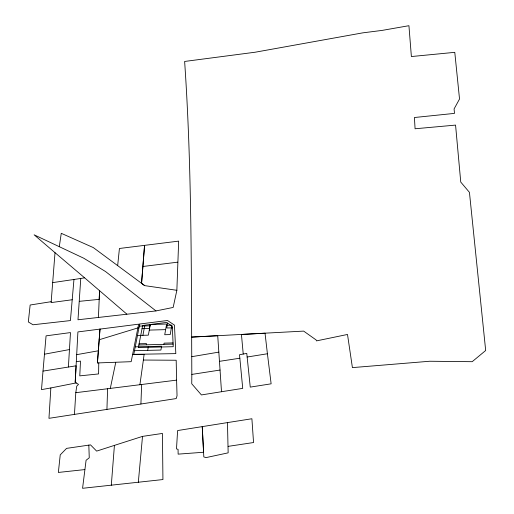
<?xml version="1.0" encoding="UTF-8"?>
<svg xmlns="http://www.w3.org/2000/svg" width="514" height="514" viewBox="0 0 514 514"><rect width="100%" height="100%" fill="white"/><g stroke="black" fill="none" stroke-linecap="round" stroke-linejoin="round"><path stroke-width="0.77" d="M191.825 374.41C191.279 270.068 191.806 165.611 184.629 61.455L255.182 52.216L362.768 32.857L382.082 30.41L408.932 25.7L411.38 56.546L454.781 52.338L459.529 99.009L454.08 108.949L454.492 113.382L414.406 117.52L415.081 128.77L455.565 125.095L460.756 182.072L469.436 192.352L485.679 350.497L472.186 361.695L429.717 361.246L352.411 367.613L347.503 334.46L316.457 340.891L316.142 339.96L303.658 331.106L191.773 337.088L217.73 335.726L221.502 391.726L201.417 394.938L191.741 383.778L191.825 374.41L220.05 370.048M98.759 362.903L98.598 373.929L79.779 375.869L80.492 361.091L76.31 361.676L75.192 382.358L78.513 384.382L76.74 386.187L75.796 392.683L74.446 414.4L48.959 418.332L50.854 387.941L76.355 382.891M74.446 414.4L106.931 409.407L107.599 388.745L176.598 380.135L176.186 360.243L143.374 360.038L139.898 384.755M126.817 314.112L84.611 277.823L80.756 278.459L77.987 319.772L155.98 310.925L173.154 307.443L176.861 290.301L178.666 241.124L119.428 248.48L117.655 265.68M106.931 409.407L140.907 404.017L141.652 384.588M98.437 317.292L99.562 290.853L99.208 299.36L79.407 301.326M76.31 361.676L77.91 331.922L138.632 324.173L137.893 327.913M75.192 382.358L76.104 365.807L43.003 371.108L41.505 389.631L50.854 387.941M68.401 367.009L70.476 332.584L46.067 335.848L43.003 371.108M155.98 310.925L105.537 271.54L83.782 258.24L34.136 234.821L55.011 252.676L51.117 302.592L72.217 299.752M97.422 362.942L99.999 329.05L97.422 362.942L131.179 361.676L137.713 328.832L138.947 327.591L99.17 339.748M141.556 283.323L144.556 245.377L141.556 283.323L144.672 285.623L176.861 290.301M111.3 485.267L114.423 445.381L142.513 436.386L162.437 433.437L162.932 479.556L82.568 488.3L86.082 460.274L89.256 457.807L88.826 445.124M142.513 436.386L138.317 482.318M80.756 278.459L73.958 279.475L70.412 320.575L33.012 324.777L28.321 321.937L30.146 305.014L51.182 301.686M143.374 360.038L144.093 354.384L132.67 354.371M59.283 246.726L61.269 233.311L93.33 247.6L144.672 285.623M163.863 344.361L164.075 343.146L173.057 342.915M167.603 323.126L166.748 327.99L172.363 327.836M147.672 350.375L148.392 346.526M146.265 344.804L146.496 343.59L139.101 343.776M150.094 324.527L149.349 328.478L142.031 328.684M142.905 335.314L144.704 325.953M110.304 388.385L115.746 362.409M114.423 445.381L96.638 451.112L90.515 444.88L66.589 448.369L60.234 454.877L58.358 472.443L84.804 469.59M44.461 354.204L69.435 349.571M76.663 354.673L98.341 350.786M191.851 356.671L218.835 352.122M267.415 353.76L271.129 383.817L250.254 387.113L247.144 357.024L267.415 353.76L265.031 333.213L241.439 334.453L243.231 354.056M227.471 422.598L177.606 430.552L176.495 448.934L178.069 449.332L178.133 454.138L203.57 452.249L202.246 426.671L203.814 456.933L206.069 457.595L228.152 452.847L227.471 422.598L251.899 418.749L253.55 442.535L228.139 446.364M221.502 391.726L242.724 388.372L239.511 354.737L246.771 353.407L247.144 357.024M140.907 404.017L176.193 398.568L177.041 395.767L176.598 380.135M219.394 361.348L239.845 358.219M52.691 282.616L73.958 279.475M142.866 266.49L177.754 262.159M75.796 392.683L107.599 388.745M139.313 326.107L150.114 325.799M166.395 325.336L171.843 325.182L170.218 334.582L164.731 334.73L166.626 324.026L150.358 324.495L148.347 335.167L137.476 335.456M149.304 330.091L165.63 329.635M138.87 344.99L173.115 344.129M135.24 346.847L161.608 346.198L160.921 350.053L134.488 350.689M55.011 252.676L84.611 277.823M142.654 325.465L138.369 347.554L173.231 346.699L172.293 326.236L166.575 322.439L142.654 325.465M139.724 324.019L133.768 354.352L175.82 353.619L174.464 325.105L167.506 320.498L139.724 324.019"/></g></svg>
